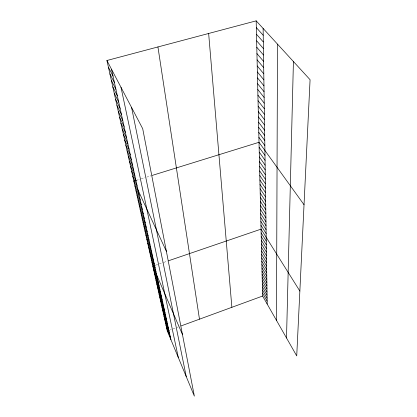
<?xml version="1.0" encoding="UTF-8"?>
<svg xmlns="http://www.w3.org/2000/svg" width="417" height="417" viewBox="0 0 417 417"><rect width="100%" height="100%" fill="white"/><g stroke="black" fill="none" stroke-linecap="round" stroke-linejoin="round"><path stroke-width="0.31" stroke-dasharray="2.08 1.56" d="M170.199 329.904L171.361 329.477M173.097 328.841L176.568 327.569M177.142 327.361L178.294 326.938M155.765 265.129L158.116 264.326M159.289 263.925L163.391 262.522M163.975 262.324L167.478 261.125M136.307 180.342L140.003 179.201M141.227 178.82L144.902 177.678M146.742 177.11L151.011 175.786"/><path stroke-width="0.63" d="M276.481 320.386L277.498 44.134M286.515 337.994L293.422 61.523M256.174 20.85L262.611 296.044L296.727 355.909L310.076 79.715L256.174 20.85L106.924 60.501L142.708 128.717L194.358 396.15L167.3 330.968L169.036 330.327M181.176 325.88L262.611 296.044M155.176 265.332L152.825 266.135L182.448 334.47M168.645 260.729L261.047 229.136L299.859 291.071M136.307 180.342L133.847 181.108L166.383 251.31M152.236 175.406L259.014 142.296L304.035 204.747M256.335 27.621L263.216 35.257M256.491 34.283L263.315 41.961M256.643 40.83L263.414 48.554M256.794 47.267L263.508 55.034M256.94 53.595L263.601 61.403M257.086 59.824L263.695 67.669M257.232 65.949L263.789 73.83M257.372 71.974L263.878 79.887M257.508 77.901L263.966 85.85M257.643 83.739L264.05 91.714M257.779 89.483L264.138 97.484M257.914 95.133L264.222 103.166M258.045 100.7L264.3 108.754M258.17 106.179L264.383 114.258M258.295 111.574L264.461 119.674M258.42 116.89L264.54 125.006M258.545 122.124L264.618 130.255M258.665 127.279L264.696 135.426M258.785 132.361L264.769 140.524M258.9 137.365L264.847 145.538M259.129 147.248L264.993 155.447M259.244 152.127L265.066 160.337M259.358 156.933L265.134 165.153M259.468 161.676L265.207 169.896M259.577 166.347L265.275 174.577M259.687 170.949L265.342 179.185M259.791 175.489L265.41 183.73M259.895 179.962L265.473 188.208M260 184.377L265.54 192.623M260.104 188.724L265.603 196.975M260.203 193.019L265.665 201.265M260.302 197.251L265.728 205.498M260.401 201.427L265.791 209.673M260.495 205.545L265.853 213.791M260.589 209.61L265.91 217.851M260.682 213.619L265.973 221.86M260.776 217.575L266.03 225.811M260.87 221.479L266.088 229.715M260.959 225.331L266.145 233.562M261.136 232.889L266.255 241.109M261.219 236.595L266.312 244.81M261.308 240.26L266.364 248.459M261.391 243.872L266.416 252.066M261.475 247.437L266.468 255.626M261.558 250.961L266.52 259.139M261.636 254.443L266.572 262.611M261.72 257.878L266.625 266.041M261.798 261.271L266.671 269.424M261.876 264.628L266.724 272.77M261.954 267.938L266.771 276.07M262.032 271.212L266.817 279.333M262.105 274.443L266.87 282.554M262.184 277.639L266.916 285.739M262.257 280.797L266.958 288.887M262.329 283.92L267.005 291.994M262.402 287L267.052 295.064M262.47 290.05L267.099 298.103M262.543 293.062L267.141 301.1M108.436 67.283L113.002 76.056M109.921 73.939L114.472 82.754M111.381 80.481L115.916 89.332M112.814 86.903L117.333 95.79M114.227 93.22L118.73 102.134M115.608 99.423L120.101 108.368M116.974 105.522L121.446 114.498M118.308 111.516L122.77 120.518M119.627 117.412L124.068 126.434M120.92 123.203L125.345 132.246M122.191 128.905L126.601 137.97M123.442 134.509L127.837 143.589M124.673 140.023L129.051 149.119M125.887 145.45L130.245 154.561M127.076 150.787L131.423 159.909M128.248 156.041L132.58 165.174M129.406 161.212L133.716 170.355M130.542 166.305L134.837 175.453M131.657 171.314L135.937 180.472M132.762 176.25L137.026 185.409M134.931 185.982L139.163 195.151M136.005 190.783L140.221 199.952M137.063 195.51L141.259 204.679M138.1 200.17L142.28 209.334M139.122 204.757L143.286 213.921M140.133 209.271L144.282 218.435M141.128 213.723L145.257 222.887M142.103 218.112L146.221 227.265M143.067 222.433L147.17 231.581M144.021 226.692L148.103 235.834M144.96 230.893L149.025 240.03M145.882 235.032L149.932 244.159M146.794 239.113L150.824 248.23M147.691 243.137L151.71 252.243M148.577 247.104L152.575 256.205M149.448 251.013L153.435 260.104M150.313 254.87L154.28 263.951M151.162 258.681L155.114 267.745M151.996 262.434L155.937 271.488M153.644 269.789L157.548 278.822M154.446 273.396L158.335 282.413M155.239 276.951L159.112 285.953M156.026 280.464L159.883 289.45M156.797 283.93L160.639 292.901M157.563 287.349L161.389 296.305M158.314 290.727L162.124 299.667M159.059 294.058L162.854 302.987M159.794 297.347L163.573 306.26M160.519 300.6L164.282 309.492M161.233 303.805L164.986 312.682M161.942 306.975L165.679 315.836M162.64 310.102L166.362 318.948M163.328 313.193L167.035 322.018M164.011 316.248L167.702 325.057M164.684 319.26L168.359 328.054M165.351 322.242L169.01 331.015M166.008 325.187L169.656 333.939M166.654 328.09L170.287 336.827M106.924 60.501L167.3 330.968M111.501 69.232L170.918 339.683M121.013 87.367L178.283 357.426M131.59 107.529L186.243 376.603M157.934 46.949L199.472 319.177M208.646 33.475L231.873 307.303M263.117 28.429L267.182 304.066"/></g></svg>
